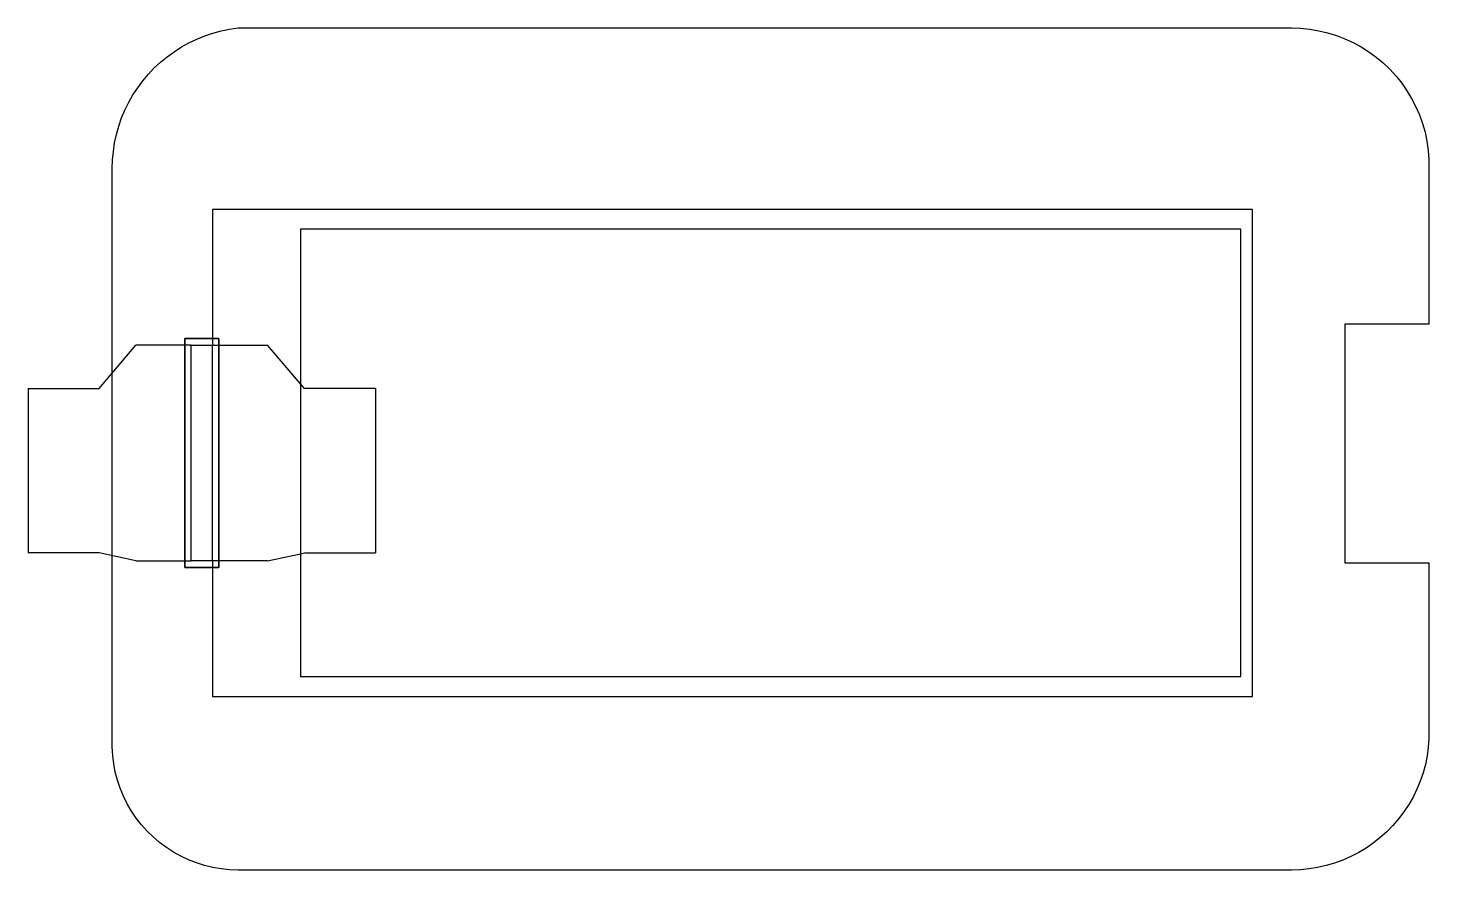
# Model space of a CAD drawing. Header units: metres. Extents: x -6 to 100, y 34 to 98.
import ezdxf

# ---------------------------------------------------------------- set-up
doc = ezdxf.new("R2010")
doc.units = ezdxf.units.M

msp = doc.modelspace()

# ---------------------------------------------------------------- linework, layer by layer
at = {"layer": 'Group#1'}
for p, q in [((86.6, 84.4), (7.6, 84.4)), ((7.6, 84.4), (7.6, 74.1)), ((86.6, 47.4), (86.6, 84.4)), ((14.3, 82.9), (14.3, 71.15)), ((85.7, 82.9), (14.3, 82.9)), ((85.7, 48.9), (85.7, 82.9)), ((-1, 70.8), (1.8, 74.1)), ((6, 74.1), (1.8, 74.1)), ((6, 74.1), (7.6, 74.1)), ((6, 57.7), (6, 74.1)), ((7.6, 74.1), (11.8, 74.1)), ((7.6, 57.7), (7.6, 74.1)), ((14.3, 71.15), (11.8, 74.1)), ((-6.4, 70.8), (-6.4, 58.3)), ((-6.4, 70.8), (-1, 70.8)), ((14.6, 70.8), (14.3, 71.15)), ((14.3, 71.15), (14.3, 58.24)), ((20, 70.8), (14.6, 70.8)), ((20, 70.8), (20, 58.3)), ((-1, 58.3), (-6.4, 58.3)), ((1.8, 57.7), (-1, 58.3)), ((1.8, 57.7), (6, 57.7)), ((7.6, 57.7), (6, 57.7)), ((7.6, 57.7), (7.6, 47.4)), ((11.8, 57.7), (7.6, 57.7)), ((11.8, 57.7), (14.3, 58.24)), ((14.3, 58.24), (14.6, 58.3)), ((14.3, 58.24), (14.3, 48.9)), ((14.6, 58.3), (20, 58.3)), ((14.3, 48.9), (85.7, 48.9)), ((7.6, 47.4), (86.6, 47.4))]:
    msp.add_line(p, q, dxfattribs=at)
at = {"layer": 'Layer0'}
for points in [[(100, 87.52, 0), (100, 75.69, 0), (93.6, 75.69, 0), (93.6, 75.54, 0), (93.6, 57.54, 0), (100, 57.54, 0), (100, 44.2, 0), (99.95, 43.54, 0), (99.86, 42.88, 0), (99.73, 42.23, 0), (99.55, 41.58, 0), (99.34, 40.96, 0), (99.08, 40.34, 0), (98.79, 39.74, 0), (98.46, 39.17, 0), (98.09, 38.61, 0), (97.69, 38.08, 0), (97.25, 37.58, 0), (96.79, 37.1, 0), (96.29, 36.66, 0), (95.77, 36.25, 0), (95.23, 35.87, 0), (94.66, 35.53, 0), (94.06, 35.22, 0), (93.46, 34.95, 0), (92.83, 34.72, 0), (92.19, 34.54, 0), (91.54, 34.39, 0), (90.89, 34.28, 0), (90.23, 34.22, 0), (89.56, 34.2, 0), (9.56, 34.2, 0), (8.91, 34.22, 0), (8.27, 34.29, 0), (7.64, 34.39, 0), (7.01, 34.54, 0), (6.4, 34.74, 0), (5.8, 34.97, 0), (5.21, 35.24, 0), (4.65, 35.55, 0), (4.11, 35.9, 0), (3.59, 36.29, 0), (3.1, 36.71, 0), (2.64, 37.16, 0), (2.21, 37.64, 0), (1.82, 38.15, 0), (1.46, 38.68, 0), (1.13, 39.24, 0), (0.85, 39.81, 0), (0.6, 40.41, 0), (0.39, 41.02, 0), (0.23, 41.64, 0), (0.11, 42.27, 0), (0.03, 42.91, 0), (-0.01, 43.56, 0), (0, 44.2, 0), (0, 87.52, 0), (0.02, 88.17, 0), (0.08, 88.82, 0), (0.18, 89.47, 0), (0.32, 90.11, 0), (0.49, 90.74, 0), (0.71, 91.36, 0), (0.96, 91.96, 0), (1.25, 92.55, 0), (1.57, 93.11, 0), (1.93, 93.66, 0), (2.32, 94.19, 0), (2.74, 94.69, 0), (3.19, 95.16, 0), (3.67, 95.6, 0), (4.17, 96.02, 0), (4.7, 96.4, 0), (5.25, 96.76, 0), (5.82, 97.07, 0), (6.41, 97.35, 0), (7.02, 97.6, 0), (7.64, 97.81, 0), (8.27, 97.98, 0), (8.91, 98.11, 0), (9.56, 98.2, 0), (89.56, 98.2, 0), (90.25, 98.18, 0), (90.94, 98.11, 0), (91.63, 97.99, 0), (92.3, 97.83, 0), (92.97, 97.63, 0), (93.61, 97.38, 0), (94.24, 97.09, 0), (94.85, 96.76, 0), (95.44, 96.39, 0), (96, 95.98, 0), (96.53, 95.54, 0), (97.03, 95.06, 0), (97.5, 94.55, 0), (97.93, 94, 0), (98.33, 93.43, 0), (98.68, 92.84, 0), (99, 92.22, 0), (99.28, 91.59, 0), (99.51, 90.94, 0), (99.7, 90.27, 0), (99.84, 89.59, 0), (99.94, 88.9, 0), (99.99, 88.21, 0), (100, 87.52, 0)], [(5.5, 74.6, 0), (8.1, 74.6, 0), (8.1, 57.2, 0), (5.5, 57.2, 0), (5.5, 74.6, 0)], [(8.1, 74.6, 0), (5.5, 74.6, 0), (5.5, 57.2, 0), (8.1, 57.2, 0), (8.1, 74.6, 0)]]:
    msp.add_polyline3d(points, dxfattribs=at)

doc.saveas('drawing.dxf')
